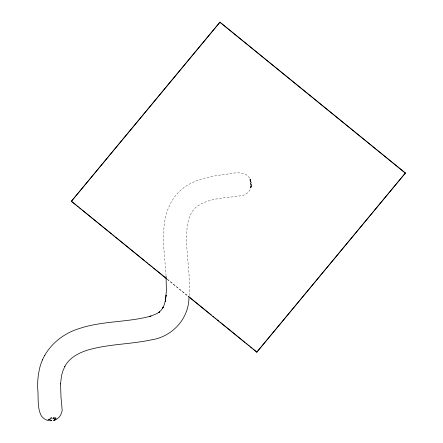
<?xml version="1.0" encoding="UTF-8"?>
<svg xmlns="http://www.w3.org/2000/svg" width="443" height="443" viewBox="0 0 443 443"><rect width="100%" height="100%" fill="white"/><g stroke="black" fill="none" stroke-linecap="round" stroke-linejoin="round"><path stroke-width="0.33" stroke-dasharray="2.21 1.66" d="M189.095 295.603C191.094 271.686 184.1 247.775 187.583 223.925C188.912 216.76 191.935 209.799 197.927 205.823C211.322 197.168 228.2 198.159 243.301 195.335C247.62 193.968 250.921 189.947 251.331 185.423L250.871 187.666L251.336 184.471L250.899 184.952L251.314 184.083L250.832 184.133L251.242 183.236L250.755 183.286L251.198 182.798L250.572 181.619L251.148 182.383L250.168 179.277M250.959 187.328L251.331 185.423M251.264 185.429L250.716 187.345L251.175 185.102L250.522 186.409L251.07 184.493L250.312 185.002L250.965 183.695L250.212 184.188L250.921 183.258L250.123 183.336L250.882 182.826L249.985 181.669L250.827 182.023L249.941 180.91L250.816 181.685L249.913 180.246L250.81 181.409L249.924 179.293L251.297 183.225M54.179 418.995L55.491 417.561L53.631 418.801L54.888 417.395L53.271 418.746L54.179 417.295L52.867 418.729L53.393 417.262L52.44 418.751L51.704 417.4L52.008 418.801L50.873 417.566L51.582 418.89L50.087 417.793L50.823 419.139L49.383 418.065L50.519 419.3L48.315 418.713L50.114 419.648L47.994 419.067L50.031 419.826M54.351 419.133L55.968 417.782L54.627 418.69M55.369 418.674L56.3 418.054L55.325 418.591M49.483 419.726L47.827 419.416L48.935 419.709M167.371 279.223L187.738 295.791M167.288 279.372L187.655 295.935M250.838 181.071L250.013 178.955L250.899 181.065C247.798 170.345 234.596 172.582 226.362 174.287C208.431 176.369 188.585 180.135 176.331 194.721L176.231 194.837C158.029 217.026 164.198 247.925 165.953 274.156L166.02 275.518"/><path stroke-width="0.66" d="M51.748 420.811L51.604 420.562C47.733 421.487 43.564 418.967 41.31 415.872C36.83 407.3 38.79 396.806 37.583 387.509C37.589 382.016 37.915 376.495 39.045 371.107C42.683 350.247 59.777 334.365 79.59 328.451C102.71 320.754 127.628 322.515 151.013 316.069L149.884 316.424L156.839 313.672L159.773 311.772L158.782 312.47L161.285 310.017L163.268 307.115L162.708 308.095L164.209 304.795L165.427 300.36L165.278 301.246L166.418 290.935L166.047 276.199M188.962 297.668C188.74 319.043 171.945 336.957 151.035 339.925C129.788 344.449 107.655 343.984 86.773 350.374C78.023 353.232 69.13 358.099 64.744 366.571L64.916 366.2L62.723 371.384L61.527 375.819L60.525 383.97L60.547 383.378L60.99 397.199L62.203 410.567L60.663 415.218L58.93 417.439L56.039 419.538M165.278 301.246L166.175 295.276L166.075 295.913M42.567 359.949L42.716 359.633M44.649 355.629L44.826 355.258M166.751 278.935L71.351 201.332L219.977 22.15L405.417 172.997L256.79 352.179L188.192 296.373M71.351 201.332L219.977 22.15M256.79 352.179L405.417 172.997M50.912 420.85L51.2 420.545M54.461 419.842L55.99 419.399L54.899 419.56M54.273 420.014L55.519 419.737L54.472 419.903M54.921 420.047L53.287 420.291L53.431 420.545M219.894 22.294L405.334 173.141M71.434 201.188L76.257 205.109M77.331 205.984L78.4 206.853M79.474 207.728L81.08 209.035M82.154 209.904L111.63 233.882M112.705 234.757L114.311 236.064M115.385 236.939L144.861 260.916M145.935 261.785L147.541 263.092M148.61 263.967L152.364 267.018M153.439 267.888L166.297 278.354M188.807 296.666L211.317 314.973M212.928 316.28L213.997 317.155M215.071 318.024L216.145 318.899M217.214 319.768L218.82 321.081M219.894 321.95L245.084 342.439M246.158 343.314L247.227 344.183M248.301 345.058L249.37 345.928M250.445 346.803L252.05 348.109M253.125 348.979L256.874 352.03"/></g></svg>
